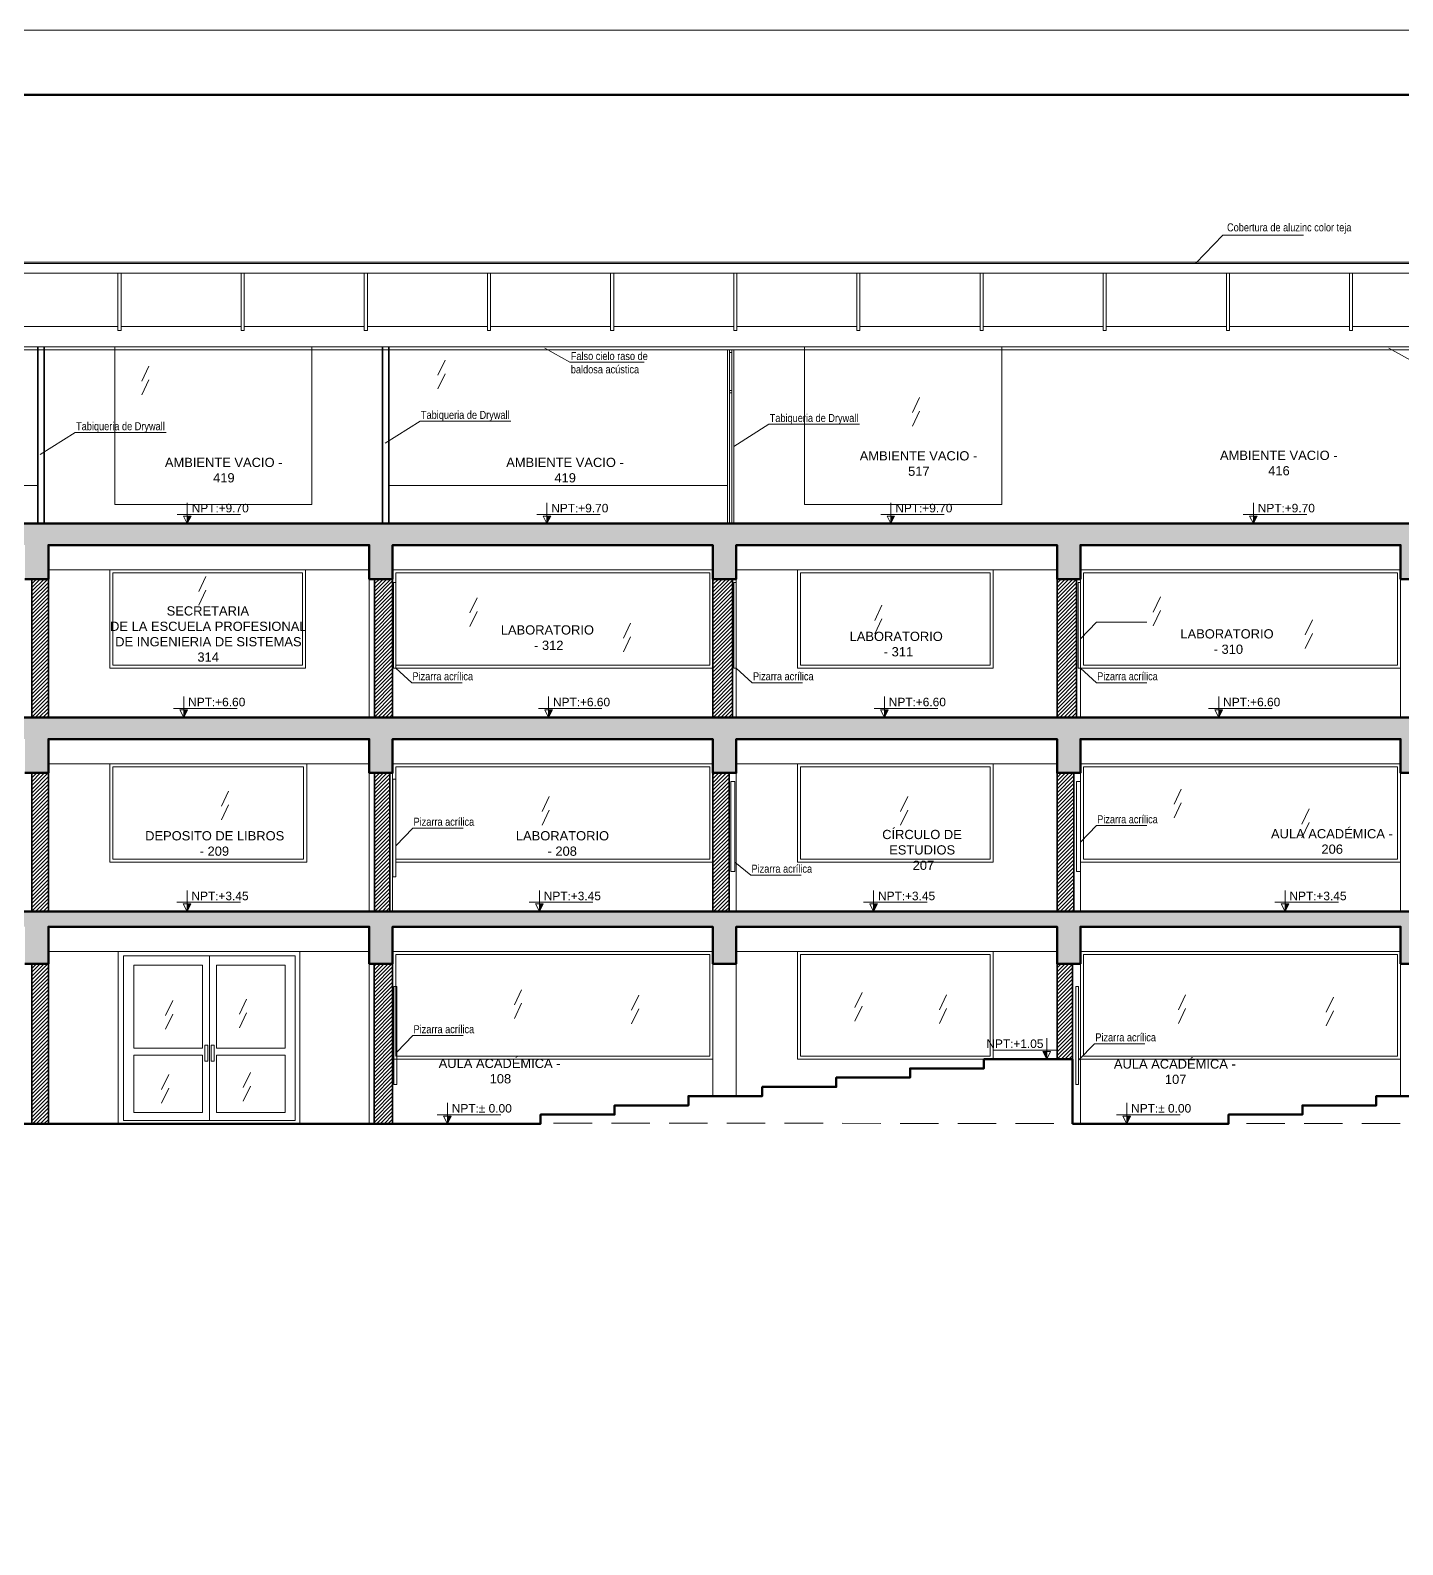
# Model space of a CAD drawing. Header units: inches. Extents: x 140 to 978, y -82 to 38.
# Drawn here: x 624.54 to 646.83, y -51.83 to -27.23 of the extents above; entities that cross this region are included whole.
import ezdxf

# ---------------------------------------------------------------- set-up
doc = ezdxf.new("R2010")
doc.units = ezdxf.units.IN
doc.header["$MEASUREMENT"] = 0
doc.linetypes.add('DASHED2', pattern=[0.375, 0.25, -0.125])
for name, color, linetype, lineweight in [('UNSAAC CUBIERTAS', 22, 'Continuous', 0), ('UNSAAC- ROTULO', 7, 'Continuous', 60), ('UNSAAC-CORTE ESTRUCTURA', 7, 'Continuous', 70), ('UNSAAC-CORTE MURO', 42, 'Continuous', 35), ('UNSAAC-COTA', 48, 'Continuous', 0), ('UNSAAC-LINEA 0.00', 251, 'Continuous', 0), ('UNSAAC-LLAMADOS', 88, 'Continuous', 0), ('UNSAAC-MUEBLE', 254, 'Continuous', 0), ('UNSAAC-MURETE', 146, 'Continuous', 20), ('UNSAAC-PROYECCIONES', 38, 'DASHED2', 0), ('UNSAAC-TEXTOS', 250, 'Continuous', 0), ('UNSAAC-TEXTURAS', 250, 'Continuous', 0), ('UNSAAC-VARIOS', 30, 'Continuous', 0)]:
    doc.layers.add(name, color=color, linetype=linetype, lineweight=lineweight)
doc.styles.add('narrow', font='')
doc.styles.get("Standard").update_dxf_attribs({"font": 'arial.ttf'})
doc.styles.get('narrow').set_extended_font_data('Arial Narrow', italic=True)
pattern_1 = [(95, (-75.50643, 3.20873), (0.275776, 0.23140354), [0.0375, -0.4125]), (40, (-75.50643, 3.20873), (-0.31499608, 0.21688407), [0.03, -0.33]), (145.451444, (-75.48345, 3.228), (-0.03922008, 0.44828761), [0.0318701, -0.35057106]), (91.1842, (-75.57714, 3.27944), (0.4358467, 0.3188069), [0.05625, -0.61875]), (141.635635, (-75.5408, 3.306), (-0.01395003, 0.67485583), [0.04780517, -0.5258569]), (36.18416, (-75.57714, 3.27944), (-0.01395003, 0.67485583), [0.045, -0.495]), (66, (-75.5241, 3.29712), (0.35338579, 0.06869124), [0.0375, -0.4125]), (11, (-75.5241, 3.29712), (-0.1703543, 0.34240422), [0.03, -0.33]), (116.451445, (-75.49466, 3.30285), (0.18303149, 0.41109545), [0.0318701, -0.35057106]), (82.5, (-75.50643, 3.20873), (-0.113396593, 0.121994909), [0, -0.326, 0, -0.335, 0, -0.33125]), (52.5, (-75.50643, 3.20873), (-0.04643647, 0.232454725), [0, -0.191, 0, -0.3185, 0, -0.12625]), (12.5, (-75.58527, 3.12989), (0.196709084, 0.18076038), [0, -0.125, 0, -0.39, 0, -0.5175]), (2.5, (-75.62063, 3.09454), (0.17079499, 0.2415799), [0, -0.1625, 0, -0.259, 0, -0.3675])]
pattern_2 = [(45, (-75.50643, 3.208734), (-0.0309359217, 0.0309359217), [])]

# ---------------------------------------------------------------- blocks, each defined once
blk = doc.blocks.new('A$C60F52226')
at = {"layer": 'UNSAAC-TEXTOS'}
h = blk.add_hatch(color=0, dxfattribs=at)
h.dxf.hatch_style = 1
h.paths.add_polyline_path([(0.062, 0.123), (0, 0.123), (0, 0)])
at = {"layer": 'UNSAAC-TEXTOS', "color": 0}
for p, q in [((0, 0), (0, 0.339)), ((-0.165, 0.148), (0.867, 0.148)), ((-0.062, 0.123), (0.062, 0.123))]:
    blk.add_line(p, q, dxfattribs=at)
blk.add_lwpolyline([(-0.062, 0.123), (0, 0), (0.062, 0.123)], dxfattribs=at)

msp = doc.modelspace()

# ---------------------------------------------------------------- hatches: boundary and pattern name
at = {"layer": 'UNSAAC-TEXTURAS'}
h = msp.add_hatch(dxfattribs=at)
h.set_pattern_fill('AR-CONC', color=256, scale=0.05, angle=45)
h.set_pattern_definition(pattern_1)
h.paths.add_polyline_path([(654.686, -35.102), (654.686, -34.539), (654.566, -34.539), (654.566, -35.239), (613.631, -35.239), (613.631, -34.539), (613.511, -34.539), (613.511, -35.239), (613.511, -35.589), (620.321, -35.589), (620.321, -36.139), (620.701, -36.139), (620.701, -35.589), (624.451, -35.589), (624.451, -36.139), (624.831, -36.139), (624.831, -35.589), (630.042, -35.589), (630.042, -36.139), (630.422, -36.139), (630.422, -35.989), (630.422, -35.589), (635.622, -35.589), (635.622, -36.139), (636.002, -36.139), (636.002, -35.589), (641.212, -35.589), (641.212, -36.139), (641.592, -36.139), (641.592, -35.989), (641.592, -35.589), (646.792, -35.589), (646.792, -36.139), (647.172, -36.139), (647.172, -35.589), (652.382, -35.589), (652.382, -36.139), (652.762, -36.139), (652.762, -35.589), (654.686, -35.589)])
h = msp.add_hatch(dxfattribs=at)
h.set_pattern_fill('ANSI31', color=256, scale=0.35)
h.set_pattern_definition(pattern_2)
h.paths.add_polyline_path([(624.562, -36.139), (624.831, -36.139), (624.831, -38.389), (624.562, -38.389)])
h = msp.add_hatch(dxfattribs=at)
h.set_pattern_fill('ANSI31', color=256, scale=0.35)
h.set_pattern_definition(pattern_2)
h.paths.add_polyline_path([(630.126, -36.139), (630.422, -36.139), (630.422, -38.389), (630.126, -38.389)])
h = msp.add_hatch(dxfattribs=at)
h.set_pattern_fill('ANSI31', color=256, scale=0.35)
h.set_pattern_definition(pattern_2)
h.paths.add_polyline_path([(635.622, -36.139), (635.942, -36.139), (635.942, -38.389), (635.622, -38.389)])
h = msp.add_hatch(dxfattribs=at)
h.set_pattern_fill('ANSI31', color=256, scale=0.35)
h.set_pattern_definition(pattern_2)
h.paths.add_polyline_path([(641.212, -36.139), (641.528, -36.139), (641.528, -38.389), (641.212, -38.389)])
h = msp.add_hatch(dxfattribs=at)
h.set_pattern_fill('AR-CONC', color=256, scale=0.05, angle=45)
h.set_pattern_definition(pattern_1)
h.paths.add_polyline_path([(652.382, -38.739), (652.382, -39.289), (652.762, -39.289), (652.762, -38.389), (615.166, -38.389), (615.166, -38.739), (620.321, -38.739), (620.321, -39.289), (620.701, -39.289), (620.701, -38.739), (624.451, -38.739), (624.451, -39.289), (624.831, -39.289), (624.831, -38.739), (630.042, -38.739), (630.042, -39.289), (630.422, -39.289), (630.422, -38.739), (635.622, -38.739), (635.622, -39.289), (636.002, -39.289), (636.002, -38.739), (641.212, -38.739), (641.212, -39.289), (641.592, -39.289), (641.592, -38.739), (646.792, -38.739), (646.792, -39.289), (647.172, -39.289), (647.172, -38.739)])
h = msp.add_hatch(dxfattribs=at)
h.set_pattern_fill('ANSI31', color=256, scale=0.35)
h.set_pattern_definition(pattern_2)
h.paths.add_polyline_path([(624.831, -39.289), (624.562, -39.289), (624.562, -41.539), (624.831, -41.539)])
h = msp.add_hatch(dxfattribs=at)
h.set_pattern_fill('ANSI31', color=256, scale=0.35)
h.set_pattern_definition(pattern_2)
h.paths.add_polyline_path([(630.378, -39.289), (630.128, -39.289), (630.128, -41.539), (630.378, -41.539)])
h = msp.add_hatch(dxfattribs=at)
h.set_pattern_fill('ANSI31', color=256, scale=0.35)
h.set_pattern_definition(pattern_2)
h.paths.add_polyline_path([(635.622, -39.289), (635.885, -39.289), (635.885, -41.539), (635.622, -41.539)])
h = msp.add_hatch(dxfattribs=at)
h.set_pattern_fill('ANSI31', color=256, scale=0.35)
h.set_pattern_definition(pattern_2)
h.paths.add_polyline_path([(641.213, -39.289), (641.485, -39.289), (641.485, -41.539), (641.213, -41.539)])
h = msp.add_hatch(dxfattribs=at)
h.set_pattern_fill('AR-CONC', color=256, scale=0.05, angle=45)
h.set_pattern_definition(pattern_1)
h.paths.add_polyline_path([(652.382, -41.789), (652.382, -42.389), (652.762, -42.389), (652.762, -41.539), (615.166, -41.539), (615.166, -41.789), (620.321, -41.789), (620.321, -42.389), (620.701, -42.389), (620.701, -41.789), (624.451, -41.789), (624.451, -42.389), (624.831, -42.389), (624.831, -41.789), (630.042, -41.789), (630.042, -42.389), (630.422, -42.389), (630.422, -41.789), (635.622, -41.789), (635.622, -42.389), (636.002, -42.389), (636.002, -41.789), (641.212, -41.789), (641.212, -42.389), (641.592, -42.389), (641.592, -41.789), (646.792, -41.789), (646.792, -42.389), (647.172, -42.389), (647.172, -41.789)])
h = msp.add_hatch(dxfattribs=at)
h.set_pattern_fill('ANSI31', color=256, scale=0.35)
h.set_pattern_definition(pattern_2)
h.paths.add_polyline_path([(624.561, -42.389), (624.831, -42.389), (624.831, -44.989), (624.561, -44.989)])
h = msp.add_hatch(dxfattribs=at)
h.set_pattern_fill('ANSI31', color=256, scale=0.35)
h.set_pattern_definition([(45, (0.99357, 4e-14), (-0.0309359217, 0.0309359217), [])])
h.paths.add_polyline_path([(630.422, -42.389), (630.12, -42.389), (630.12, -44.989), (630.422, -44.989)])
h = msp.add_hatch(dxfattribs=at)
h.set_pattern_fill('ANSI31', color=256, scale=0.35)
h.set_pattern_definition(pattern_2)
h.paths.add_polyline_path([(641.212, -42.389), (641.462, -42.389), (641.462, -43.939), (641.212, -43.939)])

# ---------------------------------------------------------------- linework, layer by layer
at = {"layer": 'UNSAAC CUBIERTAS'}
for p, q in [((617.617, -30.99), (650.826, -30.99)), ((617.621, -31.015), (650.822, -31.015))]:
    msp.add_line(p, q, dxfattribs=at)
at = {"layer": 'UNSAAC- ROTULO', "color": 5, "lineweight": 0, "flags": 128}
msp.add_lwpolyline([(602.929, -27.226), (667.429, -27.226), (667.429, -72.976), (602.929, -72.976)], close=True, dxfattribs=at)
at = {"layer": 'UNSAAC- ROTULO', "lineweight": 70, "flags": 128}
msp.add_lwpolyline([(604.429, -28.276), (665.929, -28.276), (665.929, -71.026), (604.429, -71.026)], close=True, dxfattribs=at)
at = {"layer": 'UNSAAC-CORTE ESTRUCTURA'}
for points in [[(654.566, -35.239), (613.631, -35.239)], [(624.451, -36.139), (624.831, -36.139), (624.831, -35.589), (630.042, -35.589), (630.042, -36.139), (630.422, -36.139), (630.422, -35.589), (635.622, -35.589), (635.622, -36.139), (636.002, -36.139), (636.002, -35.589), (641.212, -35.589), (641.212, -36.139), (641.592, -36.139), (641.592, -35.589), (646.792, -35.589), (646.792, -36.139), (647.172, -36.139)], [(624.451, -39.289), (624.831, -39.289), (624.831, -38.739), (630.042, -38.739), (630.042, -39.289), (630.422, -39.289), (630.422, -38.739), (635.622, -38.739), (635.622, -39.289), (636.002, -39.289), (636.002, -38.739), (641.212, -38.739), (641.212, -39.289), (641.592, -39.289), (641.592, -38.739), (646.792, -38.739), (646.792, -39.289), (647.172, -39.289), (647.172, -38.739), (652.382, -38.739), (652.382, -39.289), (652.762, -39.289), (652.762, -38.389), (615.166, -38.389)], [(624.451, -42.389), (624.831, -42.389), (624.831, -41.789), (630.042, -41.789), (630.042, -42.389), (630.422, -42.389), (630.422, -41.789), (635.622, -41.789), (635.622, -42.389), (636.002, -42.389), (636.002, -41.789), (641.212, -41.789), (641.212, -42.389), (641.592, -42.389), (641.592, -41.789), (646.792, -41.789), (646.792, -42.389), (647.172, -42.389), (647.172, -41.789), (652.382, -41.789), (652.382, -42.389), (652.762, -42.389), (652.762, -41.539), (615.166, -41.539)]]:
    msp.add_lwpolyline(points, dxfattribs=at)
at = {"layer": 'UNSAAC-CORTE MURO'}
for p, q in [((624.66, -35.239), (624.66, -32.369)), ((624.762, -35.239), (624.762, -32.369)), ((630.26, -35.239), (630.26, -32.369)), ((630.362, -35.239), (630.362, -32.369)), ((624.562, -36.139), (624.562, -38.389)), ((624.831, -36.139), (624.831, -38.389)), ((630.126, -36.139), (630.126, -38.389)), ((630.422, -36.139), (630.422, -38.389)), ((635.622, -36.139), (635.622, -38.389)), ((635.942, -36.139), (635.942, -38.389)), ((641.212, -36.139), (641.212, -38.389)), ((641.528, -36.139), (641.528, -38.389)), ((624.562, -39.289), (624.562, -41.539)), ((624.831, -39.289), (624.831, -41.539)), ((630.126, -39.289), (630.126, -41.539)), ((630.378, -39.289), (630.378, -41.539)), ((635.622, -39.289), (635.622, -41.539)), ((635.885, -39.289), (635.885, -41.539)), ((641.212, -39.289), (641.212, -41.539)), ((641.485, -39.289), (641.485, -41.539)), ((624.561, -44.989), (624.561, -42.389)), ((624.831, -44.989), (624.831, -42.389)), ((630.12, -44.989), (630.12, -42.389)), ((630.422, -44.989), (630.422, -42.389)), ((641.212, -43.939), (641.212, -42.389)), ((641.462, -44.989), (641.462, -42.389))]:
    msp.add_line(p, q, dxfattribs=at)
for points in [[(624.562, -36.139), (624.831, -36.139), (624.831, -38.389), (624.562, -38.389)], [(630.126, -36.139), (630.422, -36.139), (630.422, -38.389), (630.126, -38.389)], [(635.622, -36.139), (635.942, -36.139), (635.942, -38.389), (635.622, -38.389)], [(641.212, -36.139), (641.528, -36.139), (641.528, -38.389), (641.212, -38.389)], [(624.562, -39.289), (624.831, -39.289), (624.831, -41.539), (624.562, -41.539)], [(630.128, -39.289), (630.378, -39.289), (630.378, -41.539), (630.128, -41.539)], [(635.622, -39.289), (635.885, -39.289), (635.885, -41.539), (635.622, -41.539)], [(641.213, -39.289), (641.485, -39.289), (641.485, -41.539), (641.213, -41.539)], [(624.561, -42.389), (624.831, -42.389), (624.831, -44.989), (624.561, -44.989)]]:
    msp.add_lwpolyline(points, close=True, dxfattribs=at)
msp.add_lwpolyline([(641.212, -43.939), (641.212, -42.389), (641.462, -42.389), (641.462, -44.989)], dxfattribs=at)
at = {"layer": 'UNSAAC-COTA', "ltscale": 2.5}
for p, q in [((625.962, -32.04), (624.012, -32.04)), ((627.962, -32.04), (626.012, -32.04)), ((629.962, -32.04), (628.012, -32.04)), ((631.962, -32.04), (630.012, -32.04)), ((633.962, -32.04), (632.012, -32.04)), ((635.962, -32.04), (634.012, -32.04)), ((637.962, -32.04), (636.012, -32.04)), ((639.962, -32.04), (638.012, -32.04)), ((641.962, -32.04), (640.012, -32.04)), ((643.962, -32.04), (642.012, -32.04)), ((645.962, -32.04), (644.012, -32.04)), ((647.962, -32.04), (646.012, -32.04))]:
    msp.add_line(p, q, dxfattribs=at)
at = {"layer": 'UNSAAC-LINEA 0.00', "ltscale": 2.5}
for p, q in [((651.188, -31.17), (617.962, -31.17)), ((625.962, -31.17), (625.962, -32.104)), ((626.012, -31.17), (626.012, -32.104)), ((627.962, -31.17), (627.962, -32.104)), ((628.012, -31.17), (628.012, -32.104)), ((629.962, -31.17), (629.962, -32.104)), ((630.012, -31.17), (630.012, -32.104)), ((631.962, -31.17), (631.962, -32.104)), ((632.012, -31.17), (632.012, -32.104)), ((633.962, -31.17), (633.962, -32.104)), ((634.012, -31.17), (634.012, -32.104)), ((635.962, -31.17), (635.962, -32.104)), ((636.012, -31.17), (636.012, -32.104)), ((637.962, -31.17), (637.962, -32.104)), ((638.012, -31.17), (638.012, -32.104)), ((639.962, -31.17), (639.962, -32.104)), ((640.012, -31.17), (640.012, -32.104)), ((641.962, -31.17), (641.962, -32.104)), ((642.012, -31.17), (642.012, -32.104)), ((643.962, -31.17), (643.962, -32.104)), ((644.012, -31.17), (644.012, -32.104)), ((645.962, -31.17), (645.962, -32.104)), ((646.012, -31.17), (646.012, -32.104)), ((626.012, -32.104), (625.962, -32.104)), ((628.012, -32.104), (627.962, -32.104)), ((630.012, -32.104), (629.962, -32.104)), ((632.012, -32.104), (631.962, -32.104)), ((634.012, -32.104), (633.962, -32.104)), ((636.012, -32.104), (635.962, -32.104)), ((638.012, -32.104), (637.962, -32.104)), ((640.012, -32.104), (639.962, -32.104)), ((642.012, -32.104), (641.962, -32.104)), ((644.012, -32.104), (643.962, -32.104)), ((646.012, -32.104), (645.962, -32.104)), ((615.267, -32.369), (652.66, -32.369)), ((615.267, -32.419), (652.66, -32.419))]:
    msp.add_line(p, q, dxfattribs=at)
at = {"layer": 'UNSAAC-LLAMADOS'}
for points in [[(645.214, -30.556), (643.902, -30.556), (643.468, -31.011)], [(632.893, -32.39), (633.302, -32.617), (634.506, -32.617)], [(646.603, -32.39), (647.012, -32.617), (648.216, -32.617)], [(630.3, -33.933), (630.869, -33.573), (632.343, -33.573)], [(635.964, -33.985), (636.533, -33.625), (638.006, -33.625)], [(624.7, -34.118), (625.268, -33.757), (626.742, -33.757)]]:
    msp.add_lwpolyline(points, dxfattribs=at)
at = {"layer": 'UNSAAC-LLAMADOS', "ltscale": 2.5}
for points in [[(642.67, -36.842), (641.852, -36.842), (641.592, -37.11)], [(631.55, -37.823), (630.732, -37.823), (630.472, -37.59)], [(637.08, -37.823), (636.262, -37.823), (636.002, -37.59)], [(642.67, -37.823), (641.852, -37.823), (641.592, -37.59)], [(631.567, -40.186), (630.749, -40.186), (630.472, -40.472)], [(642.67, -40.145), (641.852, -40.145), (641.592, -40.414)], [(637.056, -40.949), (636.237, -40.949), (635.977, -40.74)], [(631.567, -43.556), (630.749, -43.556), (630.489, -43.824)], [(642.639, -43.688), (641.821, -43.688), (641.561, -43.956)]]:
    msp.add_lwpolyline(points, dxfattribs=at)
at = {"layer": 'UNSAAC-MUEBLE'}
for p, q in [((625.911, -34.929), (625.911, -32.369)), ((629.111, -34.929), (629.111, -32.369)), ((637.113, -34.929), (637.113, -32.369)), ((640.313, -34.929), (640.313, -32.369)), ((626.464, -32.683), (626.347, -32.927)), ((631.274, -32.584), (631.158, -32.829)), ((626.464, -32.904), (626.347, -33.148)), ((631.274, -32.805), (631.158, -33.05)), ((638.981, -33.189), (638.864, -33.433)), ((638.981, -33.41), (638.864, -33.654)), ((620.612, -34.619), (624.66, -34.619)), ((630.362, -34.619), (635.862, -34.619)), ((625.911, -34.929), (629.111, -34.929)), ((637.111, -34.929), (640.313, -34.929)), ((630.042, -35.989), (624.831, -35.989)), ((627.391, -36.098), (627.275, -36.343)), ((630.042, -36.139), (630.042, -38.389)), ((635.622, -35.989), (630.422, -35.989)), ((641.212, -35.989), (636.002, -35.989)), ((636.002, -36.139), (636.002, -38.389)), ((646.792, -35.989), (641.592, -35.989)), ((641.592, -36.139), (641.592, -38.389)), ((646.792, -36.139), (646.792, -38.389)), ((627.391, -36.319), (627.275, -36.564)), ((631.793, -36.446), (631.676, -36.691)), ((638.369, -36.566), (638.252, -36.811)), ((642.893, -36.431), (642.776, -36.676)), ((642.893, -36.652), (642.776, -36.897)), ((631.793, -36.667), (631.676, -36.912)), ((634.287, -36.856), (634.171, -37.1)), ((638.369, -36.787), (638.252, -37.032)), ((645.36, -36.803), (645.243, -37.047)), ((634.287, -37.077), (634.171, -37.321)), ((645.36, -37.024), (645.243, -37.268)), ((624.831, -39.139), (630.042, -39.139)), ((630.042, -39.289), (630.042, -41.539)), ((630.422, -39.139), (635.622, -39.139)), ((630.422, -39.289), (630.422, -41.539)), ((636.002, -39.139), (641.212, -39.139)), ((636.002, -39.289), (636.002, -41.539)), ((641.592, -39.139), (646.792, -39.139)), ((641.592, -39.289), (641.592, -41.539)), ((646.792, -39.289), (646.792, -41.539)), ((627.757, -39.587), (627.641, -39.831)), ((643.228, -39.555), (643.112, -39.799)), ((627.757, -39.808), (627.641, -40.052)), ((632.966, -39.672), (632.85, -39.917)), ((638.788, -39.672), (638.672, -39.917)), ((643.228, -39.776), (643.112, -40.02)), ((632.966, -39.893), (632.85, -40.138)), ((638.788, -39.893), (638.672, -40.138)), ((645.306, -39.875), (645.19, -40.12)), ((645.306, -40.096), (645.19, -40.341)), ((630.042, -42.189), (624.831, -42.189)), ((625.966, -44.989), (625.966, -42.189)), ((627.446, -42.258), (627.446, -44.936)), ((628.917, -44.989), (628.917, -42.189)), ((635.622, -42.189), (630.422, -42.189)), ((641.212, -42.189), (636.002, -42.189)), ((646.792, -42.189), (641.592, -42.189)), ((630.042, -44.989), (630.042, -42.389)), ((641.592, -44.989), (641.592, -42.389)), ((626.852, -42.987), (626.736, -43.231)), ((628.051, -42.964), (627.935, -43.208)), ((632.515, -42.81), (632.399, -43.055)), ((632.515, -43.031), (632.399, -43.276)), ((634.419, -42.899), (634.303, -43.144)), ((638.046, -42.856), (637.93, -43.1)), ((639.417, -42.894), (639.301, -43.138)), ((643.301, -42.894), (643.184, -43.138)), ((645.7, -42.932), (645.583, -43.176)), ((626.852, -43.208), (626.736, -43.452)), ((628.051, -43.185), (627.935, -43.429)), ((634.419, -43.12), (634.303, -43.365)), ((638.046, -43.077), (637.93, -43.321)), ((639.417, -43.115), (639.301, -43.359)), ((643.301, -43.115), (643.184, -43.359)), ((645.7, -43.153), (645.583, -43.397)), ((641.592, -44.989), (641.592, -43.939)), ((626.786, -44.187), (626.67, -44.431)), ((628.114, -44.156), (627.997, -44.4)), ((626.786, -44.408), (626.67, -44.653)), ((628.114, -44.377), (627.997, -44.621))]:
    msp.add_line(p, q, dxfattribs=at)
for points in [[(635.892, -32.419), (635.931, -32.419), (635.931, -35.239), (635.892, -35.239)], [(635.892, -32.46), (635.931, -32.46), (635.931, -33.079), (635.892, -33.079)], [(635.892, -33.117), (635.931, -33.117), (635.931, -35.239), (635.892, -35.239)], [(625.827, -35.989), (629.007, -35.989), (629.007, -37.589), (625.827, -37.589)], [(625.877, -36.039), (628.957, -36.039), (628.957, -37.539), (625.877, -37.539)], [(630.422, -35.989), (635.622, -35.989), (635.622, -37.589), (630.422, -37.589)], [(630.472, -36.039), (635.572, -36.039), (635.572, -37.539), (630.472, -37.539)], [(636.997, -35.989), (640.177, -35.989), (640.177, -37.589), (636.997, -37.589)], [(637.047, -36.039), (640.127, -36.039), (640.127, -37.539), (637.047, -37.539)], [(641.592, -35.989), (646.792, -35.989), (646.792, -37.589), (641.592, -37.589)], [(641.642, -36.039), (646.742, -36.039), (646.742, -37.539), (641.642, -37.539)], [(625.827, -39.139), (629.027, -39.139), (629.027, -40.739), (625.827, -40.739)], [(625.877, -39.189), (628.977, -39.189), (628.977, -40.689), (625.877, -40.689)], [(630.472, -39.189), (635.572, -39.189), (635.572, -40.689), (630.472, -40.689)], [(636.997, -39.139), (640.177, -39.139), (640.177, -40.739), (636.997, -40.739)], [(637.047, -39.189), (640.127, -39.189), (640.127, -40.689), (637.047, -40.689)], [(641.592, -39.139), (646.792, -39.139), (646.792, -40.739), (641.592, -40.739)], [(641.642, -39.189), (646.742, -39.189), (646.742, -40.689), (641.642, -40.689)], [(626.053, -42.258), (628.84, -42.258), (628.84, -44.936), (626.053, -44.936)], [(630.422, -42.189), (635.622, -42.189), (635.622, -43.939), (630.422, -43.939)], [(630.472, -42.239), (635.572, -42.239), (635.572, -43.889), (630.472, -43.889)], [(636.997, -42.189), (640.177, -42.189), (640.177, -43.939), (636.997, -43.939)], [(637.047, -42.239), (640.127, -42.239), (640.127, -43.889), (637.047, -43.889)], [(641.592, -42.189), (646.792, -42.189), (646.792, -43.939), (641.592, -43.939)], [(641.642, -42.239), (646.742, -42.239), (646.742, -43.889), (641.642, -43.889)], [(626.221, -43.759), (627.333, -43.759), (627.333, -42.413), (626.221, -42.413)], [(627.563, -43.759), (628.675, -43.759), (628.675, -42.413), (627.563, -42.413)], [(627.374, -43.713), (627.421, -43.713), (627.421, -43.969), (627.374, -43.969)], [(627.477, -43.713), (627.524, -43.713), (627.524, -43.969), (627.477, -43.969)], [(626.221, -43.876), (627.333, -43.876), (627.333, -44.805), (626.221, -44.805)], [(627.563, -43.876), (628.675, -43.876), (628.675, -44.805), (627.563, -44.805)]]:
    msp.add_lwpolyline(points, close=True, dxfattribs=at)
at = {"layer": 'UNSAAC-MUEBLE', "ltscale": 2.5}
for points in [[(630.435, -36.197), (630.472, -36.197), (630.472, -37.589), (630.435, -37.589)], [(635.965, -36.197), (636.002, -36.197), (636.002, -37.589), (635.965, -37.589)], [(641.555, -36.197), (641.592, -36.197), (641.592, -37.589), (641.555, -37.589)], [(630.427, -39.388), (630.472, -39.388), (630.472, -40.978), (630.427, -40.978)], [(635.913, -39.431), (635.977, -39.431), (635.977, -40.892), (635.913, -40.892)], [(641.527, -39.431), (641.592, -39.431), (641.592, -40.892), (641.527, -40.892)], [(630.444, -42.758), (630.489, -42.758), (630.489, -44.348), (630.444, -44.348)], [(641.516, -42.758), (641.561, -42.758), (641.561, -44.348), (641.516, -44.348)]]:
    msp.add_lwpolyline(points, close=True, dxfattribs=at)
at = {"layer": 'UNSAAC-MUEBLE'}
msp.add_lwpolyline([(630.427, -40.739), (630.422, -40.739), (630.422, -39.139), (635.622, -39.139), (635.622, -40.739), (630.472, -40.739)], dxfattribs=at)
at = {"layer": 'UNSAAC-MURETE'}
for p, q in [((635.862, -35.239), (635.862, -32.419)), ((635.964, -35.239), (635.964, -32.419))]:
    msp.add_line(p, q, dxfattribs=at)
at = {"layer": 'UNSAAC-PROYECCIONES', "ltscale": 2.5}
msp.add_line((616.162, -44.972), (657.553, -44.989), dxfattribs=at)
at = {"layer": 'UNSAAC-TEXTURAS'}
for p, q in [((635.622, -44.539), (635.622, -42.389)), ((636.002, -44.539), (636.002, -42.389)), ((646.792, -44.539), (646.792, -42.389))]:
    msp.add_line(p, q, dxfattribs=at)
at = {"layer": 'UNSAAC-VARIOS', "color": 3, "lineweight": 100}
for p, q in [((641.212, -43.939), (641.462, -43.939)), ((641.462, -43.939), (641.462, -44.989)), ((643.997, -44.989), (641.462, -44.989))]:
    msp.add_line(p, q, dxfattribs=at)
for points in [[(630.422, -44.989), (630.422, -44.989), (632.826, -44.989), (632.826, -44.839), (634.026, -44.839), (634.026, -44.689), (635.226, -44.689), (635.226, -44.539), (636.426, -44.539), (636.426, -44.389), (637.626, -44.389), (637.626, -44.239), (638.826, -44.239), (638.826, -44.089), (640.026, -44.089), (640.026, -43.939), (641.212, -43.939)], [(641.592, -44.989), (641.592, -44.989), (643.997, -44.989), (643.997, -44.839), (645.197, -44.839), (645.197, -44.689), (646.397, -44.689), (646.397, -44.539), (647.597, -44.539), (647.597, -44.389), (648.797, -44.389), (648.797, -44.239), (649.997, -44.239), (649.997, -44.089), (651.197, -44.089), (651.197, -43.939), (652.697, -43.939)], [(632.826, -44.989), (616.167, -44.989), (616.167, -45.189), (613.41, -45.189)]]:
    msp.add_lwpolyline(points, dxfattribs=at)

# ---------------------------------------------------------------- block references
at = {"layer": 'UNSAAC-TEXTOS'}
for p in [(627.086, -35.239), (632.927, -35.239), (638.513, -35.239), (644.401, -35.239), (627.031, -38.389), (632.955, -38.389), (638.409, -38.389), (643.838, -38.389), (627.083, -41.539), (632.806, -41.539), (638.234, -41.539), (644.915, -41.539), (631.312, -44.989), (642.345, -44.989)]:
    msp.add_blockref('A$C60F52226', p, dxfattribs=at)
at = {"layer": 'UNSAAC-TEXTOS', "xscale": -1}
msp.add_blockref('A$C60F52226', (641.046, -43.939), dxfattribs=at)

# ---------------------------------------------------------------- texts
at = {"layer": 'UNSAAC-LLAMADOS', "char_height": 0.13, "attachment_point": 1, "style": 'narrow'}
for s, insert, width in [('{\\fArial Narrow|b0|i0|c0|p34;Cobertura de aluzinc color teja }', (643.973, -30.362), 2.19448), ('{\\fArial Narrow|b0|i0|c0|p34;Falso cielo raso de baldosa acústica}', (633.316, -32.452), 1.33546), ('{\\fArial Narrow|b0|i0|c0|p34;Tabiqueria de Drywall}', (630.882, -33.408), 2.19448), ('{\\fArial Narrow|b0|i0|c0|p34;Tabiqueria de Drywall}', (636.546, -33.459), 2.19448), ('{\\fArial Narrow|b0|i0|c0|p34;Tabiqueria de Drywall}', (625.282, -33.592), 2.19448), ('{\\fArial Narrow|b0|i0|c0|p34;Pizarra acrílica}', (630.744, -37.654), 1.15269), ('{\\fArial Narrow|b0|i0|c0|p34;Pizarra acrílica}', (636.274, -37.654), 1.15269), ('{\\fArial Narrow|b0|i0|c0|p34;Pizarra acrílica}', (641.864, -37.654), 1.15269), ('{\\fArial Narrow|b0|i0|c0|p34;Pizarra acrílica}', (630.762, -40.017), 1.15269), ('{\\fArial Narrow|b0|i0|c0|p34;Pizarra acrílica}', (641.864, -39.977), 1.15269), ('{\\fArial Narrow|b0|i0|c0|p34;Pizarra acrílica}', (636.25, -40.78), 1.15269), ('{\\fArial Narrow|b0|i0|c0|p34;Pizarra acrílica}', (630.762, -43.387), 1.15269), ('{\\fArial Narrow|b0|i0|c0|p34;Pizarra acrílica}', (641.834, -43.519), 1.15269)]:
    msp.add_mtext(s, dxfattribs=dict(at, insert=insert, width=width))
at = {"layer": 'UNSAAC-TEXTOS', "attachment_point": 1}
for s, insert, char_height, width in [('\\pi0.18578;AMBIENTE VACIO - \\P\\pi0.96836;419', (626.538, -34.17), 0.15, 2.27449), ('\\pi0.18578;AMBIENTE VACIO - \\P\\pi0.96836;419', (632.081, -34.17), 0.15, 2.27449), ('\\pi0.18578;AMBIENTE VACIO - \\P\\pi0.97154;517', (637.822, -34.063), 0.15, 2.27449), ('\\pi0.18578;AMBIENTE VACIO - \\P\\pi0.96857;416', (643.673, -34.055), 0.15, 2.27449), ('{\\H1.0667x;NPT\\fArial|b0|i0|c204|p34;\\H0.9375x;:\\fArial|b0|i0|c0|p34;\\H1.0667x;+9.70}', (627.158, -34.918), 0.13, 1.05723), ('{\\H1.0667x;NPT\\fArial|b0|i0|c204|p34;\\H0.9375x;:\\fArial|b0|i0|c0|p34;\\H1.0667x;+9.70}', (632.998, -34.918), 0.13, 1.05723), ('{\\H1.0667x;NPT\\fArial|b0|i0|c204|p34;\\H0.9375x;:\\fArial|b0|i0|c0|p34;\\H1.0667x;+9.70}', (638.585, -34.918), 0.13, 1.05723), ('{\\H1.0667x;NPT\\fArial|b0|i0|c204|p34;\\H0.9375x;:\\fArial|b0|i0|c0|p34;\\H1.0667x;+9.70}', (644.472, -34.918), 0.13, 1.05723), ('\\pi0.39277;LABORATORIO\\P\\pi0.87485; - 312', (631.786, -36.891), 0.15, 2.27449), ('\\pi0.39277;LABORATORIO\\P\\pi0.88856; - 311', (637.451, -36.996), 0.15, 2.27449), ('\\pi0.39277;LABORATORIO\\P\\pi0.87433; - 310', (642.823, -36.955), 0.15, 2.27449), ('{\\H1.0667x;NPT\\fArial|b0|i0|c204|p34;\\H0.9375x;:\\fArial|b0|i0|c0|p34;\\H1.0667x;+6.60}', (627.102, -38.068), 0.13, 1.05723), ('{\\H1.0667x;NPT\\fArial|b0|i0|c204|p34;\\H0.9375x;:\\fArial|b0|i0|c0|p34;\\H1.0667x;+6.60}', (633.026, -38.068), 0.13, 1.05723), ('{\\H1.0667x;NPT\\fArial|b0|i0|c204|p34;\\H0.9375x;:\\fArial|b0|i0|c0|p34;\\H1.0667x;+6.60}', (638.48, -38.068), 0.13, 1.05723), ('{\\H1.0667x;NPT\\fArial|b0|i0|c204|p34;\\H0.9375x;:\\fArial|b0|i0|c0|p34;\\H1.0667x;+6.60}', (643.91, -38.068), 0.13, 1.05723), ('\\pi0.021298;DEPOSITO DE LIBROS \\P\\pi0.90636;- 209', (626.382, -40.235), 0.15, 2.27449), ('\\pi0.39277;LABORATORIO \\P\\pi0.90636;- 208', (632.031, -40.235), 0.15, 2.27449), ('\\pi0.50189;CÍRCULO DE \\P\\pi0.61541;ESTUDIOS \\P\\pi0.93808; 207', (637.871, -40.214), 0.15, 2.27449), ('\\pi0.15078;AULA ACADÉMICA - \\P\\pi0.97031;206', (644.536, -40.202), 0.15, 2.27449), ('{\\H1.0667x;NPT\\fArial|b0|i0|c204|p34;\\H0.9375x;:\\fArial|b0|i0|c0|p34;\\H1.0667x;+3.45}', (627.155, -41.218), 0.13, 1.05723), ('{\\H1.0667x;NPT\\fArial|b0|i0|c204|p34;\\H0.9375x;:\\fArial|b0|i0|c0|p34;\\H1.0667x;+3.45}', (632.877, -41.218), 0.13, 1.05723), ('{\\H1.0667x;NPT\\fArial|b0|i0|c204|p34;\\H0.9375x;:\\fArial|b0|i0|c0|p34;\\H1.0667x;+3.45}', (638.305, -41.218), 0.13, 1.05723), ('{\\H1.0667x;NPT\\fArial|b0|i0|c204|p34;\\H0.9375x;:\\fArial|b0|i0|c0|p34;\\H1.0667x;+3.45}', (644.986, -41.218), 0.13, 1.05723), ('{\\H1.0667x;NPT\\fArial|b0|i0|c204|p34;\\H0.9375x;:\\fArial|b0|i0|c0|p34;\\H1.0667x;+1.05}', (640.064, -43.618), 0.13, 1.05723), ('\\pi0.15078;AULA ACADÉMICA - \\P\\pi0.97844;108', (631.019, -43.932), 0.15, 2.27449), ('\\pi0.15078;AULA ACADÉMICA - \\P\\pi0.9786;107', (641.985, -43.941), 0.15, 2.27449), ('{\\H1.0667x;NPT\\fArial|b0|i0|c204|p34;\\H0.9375x;:\\fArial|b0|i0|c0|p34;\\H1.0667x;± 0.00}', (631.383, -44.668), 0.13, 1.05723), ('{\\H1.0667x;NPT\\fArial|b0|i0|c204|p34;\\H0.9375x;:\\fArial|b0|i0|c0|p34;\\H1.0667x;± 0.00}', (642.416, -44.668), 0.13, 1.05723)]:
    msp.add_mtext(s, dxfattribs=dict(at, insert=insert, char_height=char_height, width=width))
at = {"layer": 'UNSAAC-TEXTOS', "insert": (625.827, -36.582), "char_height": 0.15, "attachment_point": 1}
msp.add_mtext_dynamic_manual_height_columns('\\pi0.92503;SECRETARIA\\P\\pi0.0064052;DE LA ESCUELA PROFESIONAL \\P\\pi0.089847;DE INGENIERIA DE SISTEMAS \\P\\pi1.4247;314', width=3.18, gutter_width=1, heights=[0], dxfattribs=at)

doc.saveas('drawing.dxf')
